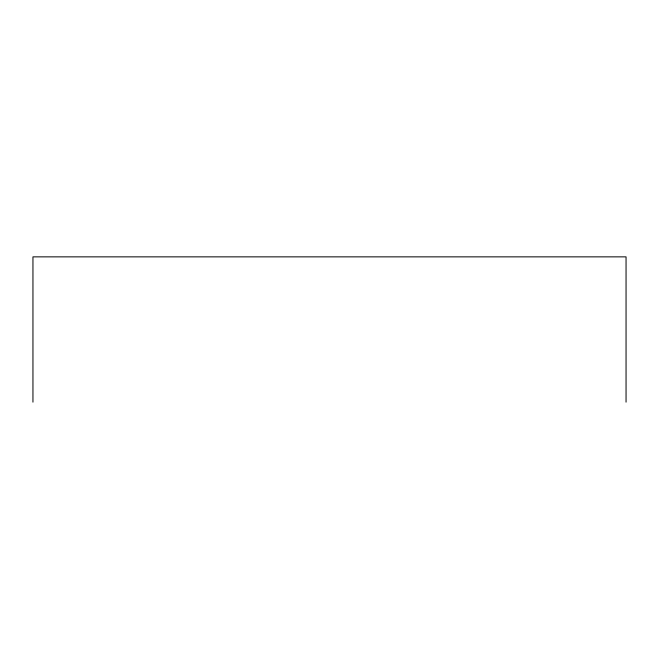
<?xml version="1.0" encoding="UTF-8"?>
<svg xmlns="http://www.w3.org/2000/svg" width="659" height="659" viewBox="0 0 659 659"><rect width="100%" height="100%" fill="white"/><g stroke="black" fill="none" stroke-linecap="round" stroke-linejoin="round"><path stroke-width="0.99" d="M626.05 402.138L626.05 256.862L32.95 256.862L32.95 402.138"/></g></svg>
